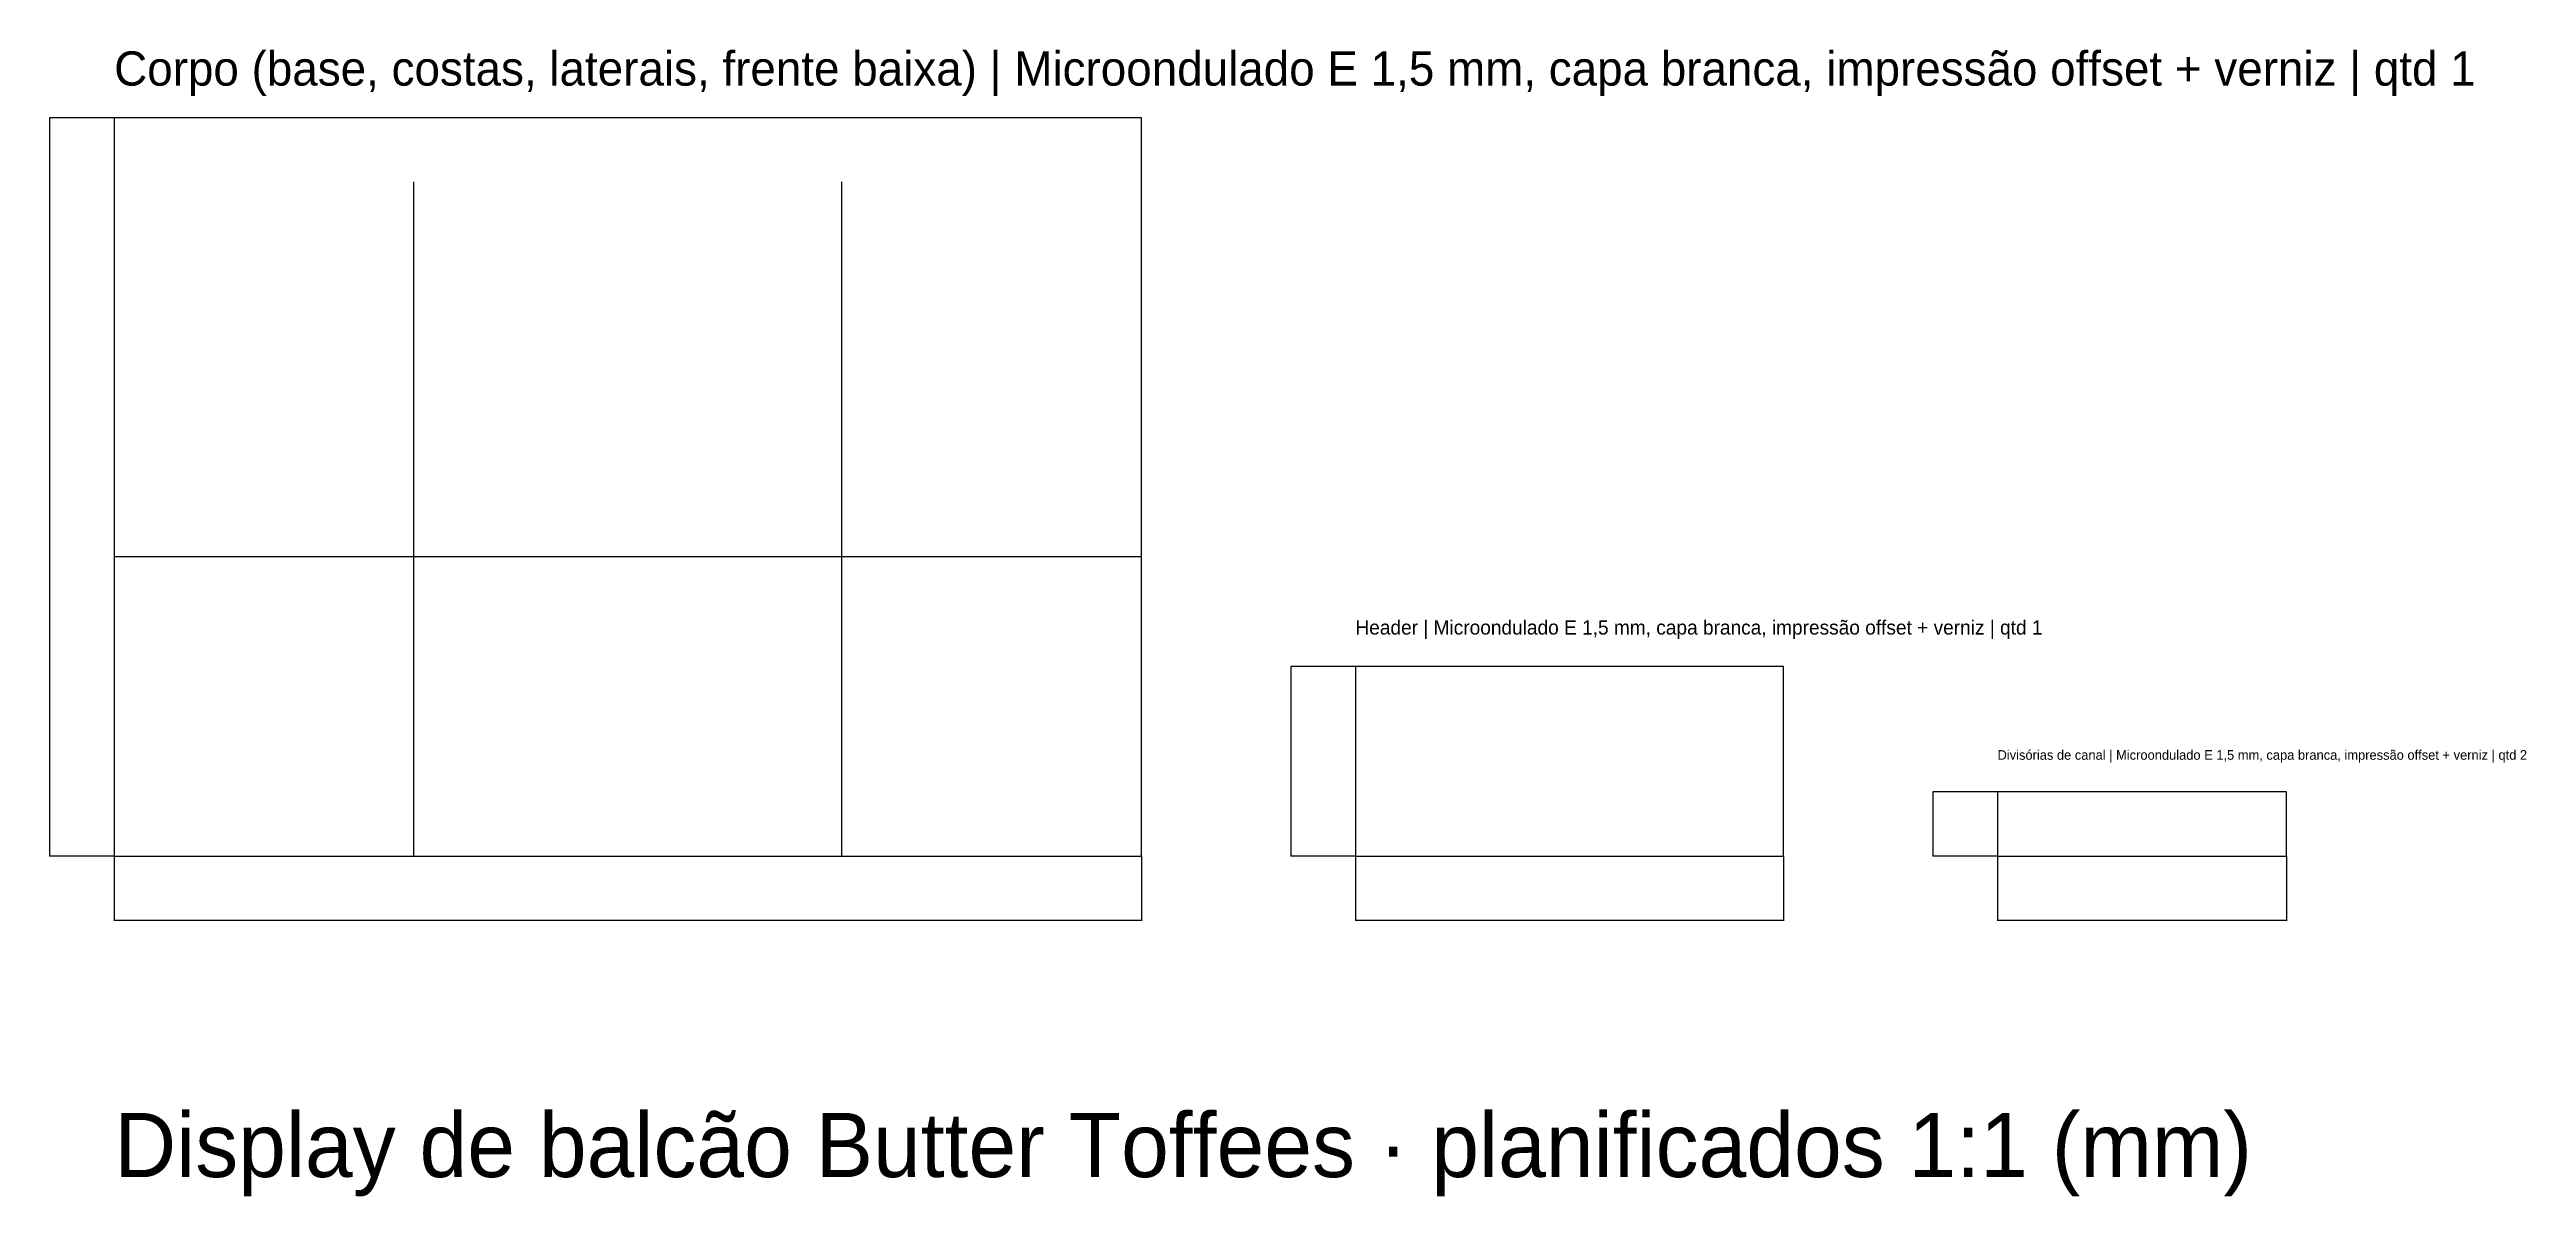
# Model space of a CAD drawing. Header units: millimetres. Extents: x -60 to 2254, y -318 to 754.
import ezdxf

# ---------------------------------------------------------------- set-up
doc = ezdxf.new("R2010")
doc.units = ezdxf.units.MM
doc.linetypes.add('DASHED', pattern=[1.524, 1.27, -0.254])
for name, color, linetype in [('CORTE', 1, 'CONTINUOUS'), ('COTA', 8, 'CONTINUOUS'), ('TEXTO', 7, 'CONTINUOUS'), ('VINCO', 5, 'DASHED')]:
    doc.layers.add(name, color=color, linetype=linetype)
doc.styles.add('OpenSansCondensed-Light', font='OpenSansCondensed-Light.ttf')
doc.dimstyles.new('EZDXF', dxfattribs={"dimtxt": 0.25, "dimasz": 0.175, "dimexe": 0.375, "dimexo": 0.125, "dimgap": 0.1, "dimtad": 1, "dimlfac": 100, "dimzin": 12, "dimdsep": 46, "dimtxsty": 'OpenSansCondensed-Light', "dimblk": 'ARCHTICK', "dimcen": 2.5, "dimazin": 3, "dimtfac": 0.5, "dimtmove": 2, "dimatfit": 3})

# ---------------------------------------------------------------- blocks, each defined once
blk = doc.blocks.new('_ARCHTICK')
at = {"color": 0, "linetype": 'BYBLOCK', "const_width": 0.15}
blk.add_lwpolyline([(-0.5, -0.5), (0.5, 0.5)], dxfattribs=at)

msp = doc.modelspace()

# ---------------------------------------------------------------- linework, layer by layer
at = {"layer": 'CORTE'}
for points in [[(0, 0), (960, 0), (960, 690), (0, 690)], [(1160, 0), (1560, 0), (1560, 177), (1160, 177)], [(1760, 0), (2030, 0), (2030, 60), (1760, 60)]]:
    msp.add_lwpolyline(points, close=True, dxfattribs=at)
at = {"layer": 'VINCO'}
for p, q in [((280, 0), (280, 630)), ((680, 0), (680, 630)), ((0, 280), (960, 280))]:
    msp.add_line(p, q, dxfattribs=at)

# ---------------------------------------------------------------- texts
at = {"layer": 'TEXTO'}
for s, height, p in [('Corpo (base, costas, laterais, frente baixa) | Microondulado E 1,5 mm, capa branca, impressão offset + verniz | qtd 1', 32, (0, 720)), ('Header | Microondulado E 1,5 mm, capa branca, impressão offset + verniz | qtd 1', 13.3333333, (1160, 207)), ('Divisórias de canal | Microondulado E 1,5 mm, capa branca, impressão offset + verniz | qtd 2', 9, (1760, 90)), ('Display de balcão Butter Toffees · planificados 1:1 (mm)', 60, (0, -300))]:
    msp.add_text(s, height=height, dxfattribs=at).set_placement(p)

# ---------------------------------------------------------------- dimensions: what is measured, and where the dimension line sits
at = {"layer": 'COTA'}
for base, p1, p2 in [((-60, 0), (0, 0), (0, 690)), ((1100, 0), (1160, 0), (1160, 177)), ((1700, 0), (1760, 0), (1760, 60))]:
    msp.add_linear_dim(base=base, p1=p1, p2=p2, angle=90, dimstyle='EZDXF', dxfattribs=at).render()
for base, p1, p2 in [((0, -60), (0, 0), (960, 0)), ((1160, -60), (1160, 0), (1560, 0)), ((1760, -60), (1760, 0), (2030, 0))]:
    msp.add_linear_dim(base=base, p1=p1, p2=p2, dimstyle='EZDXF', dxfattribs=at).render()

doc.saveas('drawing.dxf')
